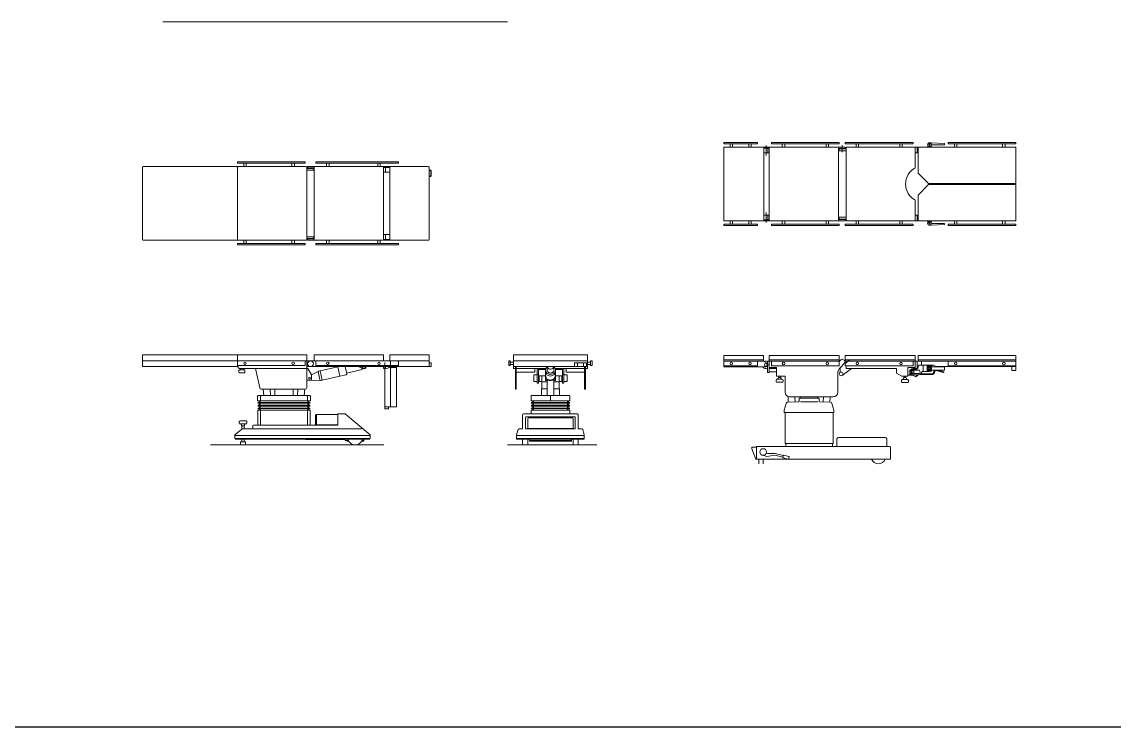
# Model space of a CAD drawing. Header units: metres. Extents: x 249 to 294.6, y -135.5 to -107.4.
# Drawn here: x 271.77 to 279.02, y -135.5 to -130.82 of the extents above; entities that cross this region are included whole.
import ezdxf

# ---------------------------------------------------------------- set-up
doc = ezdxf.new("R2010")
doc.units = ezdxf.units.M
doc.header["$MEASUREMENT"] = 0
doc.layers.add('A. muebles', color=152, linetype='Continuous', lineweight=15)

msp = doc.modelspace()

# ---------------------------------------------------------------- linework, layer by layer
msp.add_lwpolyline([(248.9585, -107.3704), (294.5729, -107.3704), (294.5729, -135.5039), (248.9585, -135.5039)], close=True)
at = {"layer": 'A. muebles'}
for p, q in [((272.7026, -130.8171), (274.9916, -130.8171)), ((272.7026, -130.8171), (272.7926, -130.8171)), ((276.6518, -131.6187), (276.4268, -131.6187)), ((276.4268, -131.6187), (276.4268, -131.6277)), ((276.4268, -131.6277), (276.6518, -131.6277)), ((276.6938, -131.6497), (276.4268, -131.6497)), ((276.4268, -131.6497), (276.4268, -132.1397)), ((276.4688, -131.6497), (276.4688, -131.6277)), ((276.4848, -131.6277), (276.4848, -131.6497)), ((276.5938, -131.6497), (276.5938, -131.6277)), ((276.6098, -131.6277), (276.6098, -131.6497)), ((276.6518, -131.6277), (276.6518, -131.6187)), ((276.6938, -131.6497), (276.7288, -131.6497)), ((276.6938, -132.1397), (276.6938, -131.6497)), ((276.7088, -131.6381), (276.7088, -131.7057)), ((276.7288, -131.6497), (277.1788, -131.6497)), ((276.7768, -131.6497), (276.7288, -131.6497)), ((276.7288, -131.6497), (276.7288, -132.1397)), ((276.7438, -131.6187), (276.7438, -131.6277)), ((276.7438, -131.6187), (277.1938, -131.6187)), ((277.1938, -131.6277), (276.7438, -131.6277)), ((276.8158, -131.6277), (276.8158, -131.6497)), ((276.8318, -131.6497), (276.8318, -131.6277)), ((277.1058, -131.6277), (277.1058, -131.6497)), ((277.1218, -131.6497), (277.1218, -131.6277)), ((277.1788, -131.6497), (277.2338, -131.6497)), ((277.1888, -131.6497), (277.1888, -132.1397)), ((277.1938, -131.6187), (277.1938, -131.6277)), ((277.2138, -131.6357), (277.2138, -131.6834)), ((277.2338, -131.6277), (277.2338, -131.6187)), ((277.2338, -131.6187), (277.6838, -131.6187)), ((277.6838, -131.6277), (277.2338, -131.6277)), ((277.2338, -131.6497), (277.2338, -131.6587)), ((277.2388, -131.6497), (277.6988, -131.6497)), ((277.2388, -131.6497), (277.2388, -132.1397)), ((277.3058, -131.6277), (277.3058, -131.6497)), ((277.3218, -131.6497), (277.3218, -131.6277)), ((277.5958, -131.6277), (277.5958, -131.6497)), ((277.6118, -131.6497), (277.6118, -131.6277)), ((277.6838, -131.6187), (277.6838, -131.6277)), ((277.6988, -131.788), (277.6988, -131.6497)), ((277.6988, -131.6507), (277.6988, -131.6687)), ((277.6998, -131.6497), (277.7098, -131.6497)), ((277.7168, -131.6497), (277.7098, -131.6497)), ((277.7108, -131.6507), (277.7108, -131.6687)), ((277.7168, -131.6497), (278.3668, -131.6497)), ((277.7168, -131.8217), (277.7168, -131.6497)), ((277.7168, -131.6572), (277.7168, -131.6502)), ((277.7788, -131.6497), (277.7788, -131.6457)), ((277.7788, -131.6457), (277.8068, -131.6457)), ((277.8048, -131.6212), (277.7928, -131.6212)), ((277.8019, -131.6432), (277.8003, -131.6432)), ((277.8909, -131.6251), (277.8048, -131.6212)), ((277.8049, -131.6403), (277.805, -131.6379)), ((277.8068, -131.6457), (277.8068, -131.6497)), ((277.8908, -131.6332), (277.81, -131.6332)), ((277.8928, -131.6271), (277.8928, -131.6312)), ((277.9168, -131.6187), (277.9168, -131.6277)), ((278.3668, -131.6187), (277.9168, -131.6187)), ((277.9168, -131.6277), (278.3668, -131.6277)), ((277.9588, -131.6277), (277.9588, -131.6497)), ((277.9748, -131.6497), (277.9748, -131.6277)), ((278.2788, -131.6277), (278.2788, -131.6497)), ((278.2948, -131.6497), (278.2948, -131.6277)), ((278.3668, -131.6277), (278.3668, -131.6187)), ((278.3668, -131.6497), (278.3668, -131.8917)), ((276.7288, -131.6557), (276.6938, -131.6557)), ((276.6938, -131.6877), (276.7288, -131.6877)), ((276.7188, -131.6877), (276.7188, -131.6557)), ((277.2338, -131.6587), (277.1888, -131.6587)), ((277.1938, -131.6617), (277.1938, -131.6737)), ((277.2388, -131.6617), (277.1938, -131.6617)), ((277.1938, -131.6737), (277.2388, -131.6737)), ((277.6988, -131.6867), (277.6988, -131.6687)), ((277.6998, -131.6877), (277.7098, -131.6877)), ((277.7168, -131.6877), (277.7098, -131.6877)), ((277.7168, -131.6577), (277.7108, -131.6577)), ((277.7168, -131.6592), (277.7108, -131.6592)), ((277.7108, -131.6867), (277.7108, -131.6687)), ((277.7168, -131.6782), (277.7108, -131.6782)), ((277.7168, -131.6797), (277.7108, -131.6797)), ((272.5675, -132.2636), (272.5675, -131.7836)), ((273.1925, -131.7786), (272.5725, -131.7786)), ((273.1975, -131.7566), (273.1975, -131.7476)), ((273.1975, -131.7476), (273.6475, -131.7476)), ((273.6475, -131.7566), (273.1975, -131.7566)), ((273.1975, -131.7786), (273.1975, -132.2686)), ((273.6525, -131.7786), (273.1975, -131.7786)), ((273.1975, -132.2636), (273.1975, -131.7836)), ((273.2395, -131.7786), (273.2395, -131.7566)), ((273.2555, -131.7566), (273.2555, -131.7786)), ((273.5595, -131.7786), (273.5595, -131.7566)), ((273.5755, -131.7566), (273.5755, -131.7786)), ((273.6475, -131.7476), (273.6475, -131.7566)), ((273.6575, -131.7836), (273.6575, -132.2636)), ((273.6575, -131.7906), (273.7015, -131.7906)), ((273.7125, -131.7786), (273.6635, -131.7786)), ((273.6635, -131.7786), (273.6635, -131.7876)), ((273.6635, -131.7876), (273.7075, -131.7876)), ((273.7015, -131.7906), (273.7015, -131.8026)), ((273.7075, -132.2636), (273.7075, -131.7836)), ((274.1625, -131.7786), (273.7125, -131.7786)), ((273.7175, -131.7566), (273.7175, -131.7476)), ((273.7175, -131.7476), (274.2675, -131.7476)), ((274.2675, -131.7566), (273.7175, -131.7566)), ((273.7895, -131.7786), (273.7895, -131.7566)), ((273.8055, -131.7566), (273.8055, -131.7786)), ((274.1295, -131.7786), (274.1295, -131.7566)), ((274.1455, -131.7566), (274.1455, -131.7786)), ((274.1675, -132.2636), (274.1675, -131.7836)), ((274.1675, -131.7846), (274.2095, -131.7846)), ((274.2145, -131.7786), (274.1695, -131.7786)), ((274.1695, -131.7786), (274.1695, -131.7846)), ((274.1795, -131.8166), (274.1795, -131.7846)), ((274.2095, -132.2636), (274.2095, -131.7836)), ((274.4645, -131.7786), (274.2145, -131.7786)), ((274.2675, -131.7476), (274.2675, -131.7566)), ((274.4695, -131.7836), (274.4695, -132.2636)), ((274.4695, -131.7856), (274.4715, -131.7856)), ((274.4695, -131.8016), (274.4695, -131.7856)), ((274.4715, -131.8016), (274.4715, -131.7856)), ((273.7015, -131.8026), (273.6575, -131.8026)), ((274.2095, -131.8166), (274.1675, -131.8166)), ((274.4695, -131.8456), (274.4695, -131.8616)), ((274.4715, -131.8616), (274.4695, -131.8616)), ((274.4715, -131.8456), (274.4715, -131.8616)), ((274.4795, -131.8036), (274.4735, -131.8036)), ((274.4735, -131.8056), (274.4795, -131.8056)), ((274.4735, -131.8416), (274.4795, -131.8416)), ((274.4795, -131.8436), (274.4735, -131.8436)), ((274.4815, -131.8396), (274.4815, -131.8076)), ((274.4835, -131.8076), (274.4835, -131.8396)), ((277.7168, -131.8217), (277.7868, -131.8917)), ((277.7868, -131.8977), (277.7168, -131.9677)), ((277.7868, -131.8917), (278.3668, -131.8917)), ((277.7868, -131.8977), (278.3668, -131.8977)), ((278.3668, -131.8977), (278.3668, -132.1397)), ((277.6988, -132.1397), (277.6988, -132.0013)), ((277.7168, -131.9677), (277.7168, -132.1397)), ((276.7088, -132.1513), (276.7088, -132.0837)), ((276.4268, -132.1397), (276.6938, -132.1397)), ((276.4688, -132.1617), (276.4688, -132.1397)), ((276.4848, -132.1397), (276.4848, -132.1617)), ((276.5938, -132.1617), (276.5938, -132.1397)), ((276.6098, -132.1397), (276.6098, -132.1617)), ((276.6938, -132.1017), (276.7288, -132.1017)), ((276.7288, -132.1337), (276.6938, -132.1337)), ((276.6938, -132.1397), (276.7288, -132.1397)), ((276.7188, -132.1017), (276.7188, -132.1337)), ((276.7288, -132.0958), (276.7288, -132.0997)), ((277.1788, -132.1397), (276.7288, -132.1397)), ((276.7768, -132.1397), (276.7288, -132.1397)), ((276.8158, -132.1397), (276.8158, -132.1617)), ((276.8318, -132.1617), (276.8318, -132.1397)), ((277.1058, -132.1397), (277.1058, -132.1617)), ((277.1218, -132.1617), (277.1218, -132.1397)), ((277.1788, -132.1397), (277.2338, -132.1397)), ((277.2338, -132.1307), (277.1888, -132.1307)), ((277.1938, -132.1277), (277.1938, -132.1157)), ((277.1938, -132.1157), (277.2388, -132.1157)), ((277.2388, -132.1277), (277.1938, -132.1277)), ((277.2338, -132.1397), (277.2338, -132.1307)), ((277.6988, -132.1397), (277.2388, -132.1397)), ((277.3058, -132.1397), (277.3058, -132.1617)), ((277.3218, -132.1617), (277.3218, -132.1397)), ((277.5958, -132.1397), (277.5958, -132.1617)), ((277.6118, -132.1617), (277.6118, -132.1397)), ((277.6988, -132.1027), (277.6988, -132.1207)), ((277.6988, -132.1387), (277.6988, -132.1207)), ((277.6998, -132.1017), (277.7098, -132.1017)), ((277.6998, -132.1397), (277.7098, -132.1397)), ((277.7168, -132.1017), (277.7098, -132.1017)), ((277.7168, -132.1397), (277.7098, -132.1397)), ((277.7108, -132.1027), (277.7108, -132.1207)), ((277.7168, -132.1097), (277.7108, -132.1097)), ((277.7168, -132.1112), (277.7108, -132.1112)), ((277.7108, -132.1387), (277.7108, -132.1207)), ((277.7168, -132.1302), (277.7108, -132.1302)), ((277.7168, -132.1317), (277.7108, -132.1317)), ((277.7168, -132.1322), (277.7168, -132.1392)), ((278.3668, -132.1397), (277.7168, -132.1397)), ((277.7788, -132.1397), (277.7788, -132.1437)), ((277.7788, -132.1437), (277.8068, -132.1437)), ((277.8019, -132.1462), (277.8003, -132.1462)), ((277.8049, -132.149), (277.805, -132.1514)), ((277.8068, -132.1437), (277.8068, -132.1397)), ((277.8908, -132.1562), (277.81, -132.1562)), ((277.8928, -132.1623), (277.8928, -132.1582)), ((277.9588, -132.1397), (277.9588, -132.1617)), ((277.9748, -132.1617), (277.9748, -132.1397)), ((278.2788, -132.1397), (278.2788, -132.1617)), ((278.2948, -132.1617), (278.2948, -132.1397)), ((274.1675, -132.2306), (274.1795, -132.2306)), ((274.1795, -132.2306), (274.1795, -132.2626)), ((274.1795, -132.2306), (274.2095, -132.2306)), ((276.6518, -132.1617), (276.4268, -132.1617)), ((276.4268, -132.1617), (276.4268, -132.1707)), ((276.4268, -132.1707), (276.6518, -132.1707)), ((276.6518, -132.1707), (276.6518, -132.1617)), ((276.7438, -132.1617), (276.7438, -132.1707)), ((277.1938, -132.1617), (276.7438, -132.1617)), ((276.7438, -132.1707), (277.1938, -132.1707)), ((277.1938, -132.1707), (277.1938, -132.1617)), ((277.2338, -132.1617), (277.2338, -132.1707)), ((277.6838, -132.1617), (277.2338, -132.1617)), ((277.2338, -132.1707), (277.6838, -132.1707)), ((277.6838, -132.1707), (277.6838, -132.1617)), ((277.8048, -132.1682), (277.7928, -132.1682)), ((277.8909, -132.1643), (277.8048, -132.1682)), ((278.3668, -132.1617), (277.9168, -132.1617)), ((277.9168, -132.1617), (277.9168, -132.1707)), ((277.9168, -132.1707), (278.3668, -132.1707)), ((278.3668, -132.1707), (278.3668, -132.1617)), ((273.1925, -132.2686), (272.5725, -132.2686)), ((273.6525, -132.2686), (273.1975, -132.2686)), ((273.1975, -132.2906), (273.1975, -132.2996)), ((273.6475, -132.2906), (273.1975, -132.2906)), ((273.1975, -132.2996), (273.6475, -132.2996)), ((273.2395, -132.2686), (273.2395, -132.2906)), ((273.2555, -132.2906), (273.2555, -132.2686)), ((273.5595, -132.2686), (273.5595, -132.2906)), ((273.5755, -132.2906), (273.5755, -132.2686)), ((273.6475, -132.2996), (273.6475, -132.2906)), ((273.7015, -132.2446), (273.6575, -132.2446)), ((273.6575, -132.2566), (273.7015, -132.2566)), ((273.6635, -132.2686), (273.6635, -132.2596)), ((273.6635, -132.2596), (273.7075, -132.2596)), ((273.7125, -132.2686), (273.6635, -132.2686)), ((273.7015, -132.2566), (273.7015, -132.2446)), ((273.7125, -132.2686), (274.1625, -132.2686)), ((273.7175, -132.2906), (273.7175, -132.2996)), ((274.2675, -132.2906), (273.7175, -132.2906)), ((273.7175, -132.2996), (274.2675, -132.2996)), ((273.7895, -132.2686), (273.7895, -132.2906)), ((273.8055, -132.2906), (273.8055, -132.2686)), ((274.1295, -132.2686), (274.1295, -132.2906)), ((274.1455, -132.2906), (274.1455, -132.2686)), ((274.1675, -132.2626), (274.1695, -132.2626)), ((274.2095, -132.2626), (274.1695, -132.2626)), ((274.1695, -132.2626), (274.1695, -132.2686)), ((274.1695, -132.2686), (274.2145, -132.2686)), ((274.4645, -132.2686), (274.2145, -132.2686)), ((274.2675, -132.2996), (274.2675, -132.2906)), ((272.5705, -133.0297), (273.1945, -133.0297)), ((273.2005, -133.0297), (273.6545, -133.0297)), ((273.7105, -133.0297), (274.1645, -133.0297)), ((274.2125, -133.0297), (274.4665, -133.0297)), ((275.0339, -133.0297), (275.5179, -133.0297)), ((272.5675, -133.0327), (272.5675, -133.0697)), ((273.1975, -133.0697), (272.5675, -133.0697)), ((272.5675, -133.0697), (272.5675, -133.1077)), ((273.1975, -133.0327), (273.1975, -133.0697)), ((273.6575, -133.0697), (273.1975, -133.0697)), ((273.1975, -133.0697), (273.1975, -133.1077)), ((273.1975, -133.1077), (273.1975, -133.0697)), ((273.1975, -133.1017), (273.6475, -133.1017)), ((273.6475, -133.1017), (273.6475, -133.0697)), ((273.6575, -133.0327), (273.6575, -133.0697)), ((273.6575, -133.0697), (273.6825, -133.0697)), ((273.6575, -133.0697), (273.6575, -133.1197)), ((273.6825, -133.0697), (274.1675, -133.0697)), ((273.7075, -133.0327), (273.7075, -133.0697)), ((273.7175, -133.0697), (273.7175, -133.1017)), ((273.7175, -133.1017), (274.2675, -133.1017)), ((274.1675, -133.0327), (274.1675, -133.0697)), ((274.1675, -133.0697), (274.4695, -133.0697)), ((274.1675, -133.1017), (274.1675, -133.1197)), ((274.1675, -133.1017), (274.1675, -133.1077)), ((274.1765, -133.3747), (274.1765, -133.0809)), ((274.2095, -133.0667), (274.2095, -133.0327)), ((274.2145, -133.0727), (274.2145, -133.3747)), ((274.2675, -133.1017), (274.2675, -133.0697)), ((274.4695, -133.0327), (274.4695, -133.0697)), ((274.4695, -133.0697), (274.4695, -133.1077)), ((274.4695, -133.0827), (274.4835, -133.0827)), ((274.4715, -133.1077), (274.4715, -133.0827)), ((274.4835, -133.0827), (274.4835, -133.1077)), ((275.0089, -133.0697), (274.9999, -133.0697)), ((274.9999, -133.0697), (274.9999, -133.1017)), ((274.9999, -133.1017), (275.0089, -133.1017)), ((275.0089, -133.1017), (275.0089, -133.0697)), ((275.0309, -133.0777), (275.0089, -133.0777)), ((275.0309, -133.0937), (275.0089, -133.0937)), ((275.0309, -133.0667), (275.0309, -133.0327)), ((275.0309, -133.0697), (275.0309, -133.1197)), ((275.0309, -133.0697), (275.2778, -133.0697)), ((275.5209, -133.0697), (275.274, -133.0697)), ((275.4359, -133.0827), (275.4359, -133.1077)), ((275.5159, -133.0827), (275.4359, -133.0827)), ((275.4559, -133.1077), (275.4559, -133.0827)), ((275.4959, -133.0827), (275.4959, -133.1077)), ((275.5159, -133.1077), (275.5159, -133.0827)), ((275.5209, -133.0667), (275.5209, -133.0327)), ((275.5209, -133.0697), (275.5209, -133.1197)), ((275.5209, -133.0777), (275.5429, -133.0777)), ((275.5209, -133.0937), (275.5429, -133.0937)), ((275.5429, -133.1017), (275.5429, -133.0697)), ((275.5429, -133.0697), (275.5519, -133.0697)), ((275.5519, -133.1017), (275.5429, -133.1017)), ((275.5519, -133.0697), (275.5519, -133.1017)), ((276.6918, -133.0334), (276.4268, -133.0334)), ((276.4268, -133.0334), (276.4268, -133.0634)), ((276.4268, -133.0714), (276.4268, -133.0634)), ((276.4268, -133.0634), (276.6918, -133.0634)), ((276.4268, -133.0714), (276.4268, -133.1094)), ((276.4268, -133.0714), (276.6895, -133.0714)), ((276.4268, -133.1034), (276.6518, -133.1034)), ((276.6518, -133.1034), (276.6518, -133.0714)), ((276.6895, -133.0714), (276.7133, -133.0851)), ((276.6918, -133.0714), (276.6895, -133.0714)), ((276.6918, -133.0634), (276.6918, -133.0334)), ((276.6918, -133.0634), (276.6918, -133.0714)), ((276.7288, -133.0714), (276.7168, -133.0714)), ((276.7168, -133.0714), (276.7168, -133.0881)), ((276.7288, -133.0334), (276.7288, -133.0714)), ((276.7288, -133.0334), (277.1938, -133.0334)), ((277.1938, -133.0634), (276.7288, -133.0634)), ((276.7288, -133.0714), (277.1944, -133.0714)), ((276.7288, -133.0714), (276.7288, -133.1034)), ((276.7288, -133.0714), (276.7288, -133.1034)), ((276.7288, -133.0714), (276.7288, -133.1134)), ((276.7288, -133.0724), (276.7288, -133.1144)), ((276.7288, -133.1034), (276.7288, -133.1134)), ((276.7288, -133.1034), (276.7288, -133.1134)), ((276.7438, -133.0714), (276.7438, -133.1034)), ((277.1688, -133.1034), (276.7438, -133.1034)), ((277.1938, -133.1034), (277.1688, -133.1034)), ((277.1938, -133.0334), (277.1938, -133.0714)), ((277.1938, -133.0714), (277.1938, -133.1034)), ((277.1938, -133.0714), (277.1975, -133.0714)), ((277.2014, -133.1128), (277.2258, -133.0884)), ((277.2338, -133.0714), (277.23, -133.0714)), ((277.2596, -133.0641), (277.2305, -133.0885)), ((277.6988, -133.0714), (277.2331, -133.0714)), ((277.2331, -133.0714), (277.6988, -133.0714)), ((277.2388, -133.0334), (277.2338, -133.0334)), ((277.2338, -133.0334), (277.2338, -133.0714)), ((277.6988, -133.0634), (277.2338, -133.0634)), ((277.2338, -133.0714), (277.2338, -133.1034)), ((277.2338, -133.1034), (277.2588, -133.1034)), ((277.2388, -133.0334), (277.6988, -133.0334)), ((277.2388, -133.1214), (277.2388, -133.1034)), ((277.6838, -133.1034), (277.2588, -133.1034)), ((277.6838, -133.0714), (277.6838, -133.1034)), ((277.6988, -133.0334), (277.6988, -133.0634)), ((277.6988, -133.0634), (277.6988, -133.0724)), ((277.6988, -133.1134), (277.6988, -133.0714)), ((277.6988, -133.0714), (277.6988, -133.1144)), ((277.7078, -133.0714), (277.6998, -133.0714)), ((277.7108, -133.1158), (277.7108, -133.0744)), ((278.3668, -133.0334), (277.7168, -133.0334)), ((277.7168, -133.0334), (277.7168, -133.0634)), ((278.3668, -133.0634), (277.7168, -133.0634)), ((277.7168, -133.0634), (277.7168, -133.0714)), ((277.7168, -133.0714), (277.7398, -133.0714)), ((277.7168, -133.1144), (277.7168, -133.1034)), ((277.7218, -133.0984), (277.7559, -133.0984)), ((277.7398, -133.0974), (277.7398, -133.0714)), ((277.7398, -133.0714), (278.3668, -133.0714)), ((277.7398, -133.0974), (277.8098, -133.0974)), ((277.7493, -133.0979), (277.7493, -133.0974)), ((277.7493, -133.0974), (277.8067, -133.0974)), ((277.7508, -133.1382), (277.7508, -133.1)), ((277.7778, -133.0988), (277.7778, -133.1148)), ((277.7803, -133.1084), (277.7803, -133.1034)), ((277.7803, -133.1034), (277.8053, -133.1034)), ((277.8088, -133.0984), (277.802, -133.0984)), ((277.8053, -133.1034), (277.8053, -133.1084)), ((277.8067, -133.0979), (277.8067, -133.0974)), ((277.8198, -133.0974), (277.8098, -133.0974)), ((277.8118, -133.1084), (277.8118, -133.1014)), ((277.8358, -133.1064), (277.8198, -133.0974)), ((277.9168, -133.0714), (277.9168, -133.1034)), ((277.9168, -133.1034), (278.3668, -133.1034)), ((278.3668, -133.0634), (278.3668, -133.0334)), ((278.3668, -133.0714), (278.3668, -133.0634)), ((278.3668, -133.0714), (278.3668, -133.1334)), ((272.5675, -133.1077), (273.1975, -133.1077)), ((273.1975, -133.1077), (273.2095, -133.1197)), ((273.2075, -133.1447), (273.2075, -133.1347)), ((273.2095, -133.1197), (273.2175, -133.1197)), ((273.2425, -133.1297), (273.2125, -133.1297)), ((273.2425, -133.1497), (273.2125, -133.1497)), ((273.6575, -133.1197), (273.2175, -133.1197)), ((273.2175, -133.1247), (273.2175, -133.1227)), ((273.2375, -133.1247), (273.2375, -133.1227)), ((273.2475, -133.1347), (273.2475, -133.1447)), ((273.3458, -133.2499), (273.3175, -133.1197)), ((273.6575, -133.1077), (273.6825, -133.1077)), ((273.6575, -133.2477), (273.6575, -133.1197)), ((273.6575, -133.1197), (273.6647, -133.1197)), ((273.6895, -133.1634), (273.6642, -133.1197)), ((274.05, -133.1077), (273.6825, -133.1077)), ((273.7332, -133.141), (273.6895, -133.1634)), ((273.6895, -133.1937), (273.6895, -133.1634)), ((273.7432, -133.1848), (273.7332, -133.141)), ((273.7347, -133.1386), (273.7464, -133.1359)), ((273.8632, -133.1085), (273.7462, -133.1354)), ((273.7464, -133.1359), (273.7607, -133.1983)), ((273.8777, -133.1719), (273.7608, -133.1987)), ((273.8705, -133.1402), (273.8632, -133.1085)), ((273.8633, -133.109), (273.8643, -133.1134)), ((273.8705, -133.1402), (273.8777, -133.1719)), ((273.8776, -133.1714), (273.8766, -133.167)), ((273.9186, -133.162), (273.8776, -133.1714)), ((273.9173, -133.1295), (273.9123, -133.1077)), ((273.9173, -133.1295), (273.9231, -133.1548)), ((274.0259, -133.1275), (273.9223, -133.1513)), ((274.0259, -133.1275), (274.0213, -133.1077)), ((274.0259, -133.1275), (274.0311, -133.1191)), ((274.0285, -133.1077), (274.0311, -133.1191)), ((274.0307, -133.1197), (274.044, -133.1197)), ((274.044, -133.1197), (274.044, -133.1077)), ((274.1675, -133.1077), (274.05, -133.1077)), ((274.05, -133.1077), (274.05, -133.1197)), ((274.1675, -133.1197), (274.1795, -133.1197)), ((274.4695, -133.1077), (274.1757, -133.1077)), ((274.1795, -133.1197), (274.1795, -133.1077)), ((274.2175, -133.1147), (274.2515, -133.1147)), ((274.2545, -133.1177), (274.2545, -133.3717)), ((274.4835, -133.1077), (274.4695, -133.1077)), ((275.4359, -133.1077), (275.0309, -133.1077)), ((275.0309, -133.1197), (275.0429, -133.1197)), ((275.0429, -133.1077), (275.0429, -133.2577)), ((275.0489, -133.2577), (275.0489, -133.1077)), ((275.0489, -133.1197), (275.2451, -133.1197)), ((275.1719, -133.1447), (275.0489, -133.1447)), ((275.1659, -133.2072), (275.1659, -133.1622)), ((275.1659, -133.1622), (275.1869, -133.1622)), ((275.1719, -133.1197), (275.1719, -133.1447)), ((275.1869, -133.1197), (275.1869, -133.2177)), ((275.1959, -133.1577), (275.1869, -133.1577)), ((275.1959, -133.2177), (275.1959, -133.1197)), ((275.2435, -133.1277), (275.1959, -133.1277)), ((275.1959, -133.1697), (275.2429, -133.1697)), ((275.2009, -133.2072), (275.2009, -133.1697)), ((275.2189, -133.2097), (275.2189, -133.1697)), ((275.2429, -133.1277), (275.2429, -133.1997)), ((275.2434, -133.1295), (275.2434, -133.1702)), ((275.2534, -133.1077), (275.2534, -133.1295)), ((275.2984, -133.1295), (275.2984, -133.1077)), ((275.5029, -133.1197), (275.3067, -133.1197)), ((275.3084, -133.1277), (275.3559, -133.1277)), ((275.3084, -133.1295), (275.3084, -133.1702)), ((275.3089, -133.1277), (275.3089, -133.1997)), ((275.3559, -133.1697), (275.3089, -133.1697)), ((275.3329, -133.1697), (275.3329, -133.2097)), ((275.3509, -133.2072), (275.3509, -133.1697)), ((275.3559, -133.2177), (275.3559, -133.1197)), ((275.3649, -133.1577), (275.3559, -133.1577)), ((275.3649, -133.1197), (275.3649, -133.2177)), ((275.3859, -133.1622), (275.3649, -133.1622)), ((275.3799, -133.1197), (275.3799, -133.1447)), ((275.3799, -133.1447), (275.5029, -133.1447)), ((275.3859, -133.2072), (275.3859, -133.1622)), ((275.4359, -133.1077), (275.5159, -133.1077)), ((275.5029, -133.2577), (275.5029, -133.1077)), ((275.5089, -133.1077), (275.5089, -133.2577)), ((275.5209, -133.1197), (275.5089, -133.1197)), ((275.5209, -133.1077), (275.5159, -133.1077)), ((276.4268, -133.1094), (276.7068, -133.1094)), ((276.4268, -133.1094), (276.4268, -133.1104)), ((276.4268, -133.1104), (276.4458, -133.1104)), ((276.4458, -133.1104), (276.4458, -133.1094)), ((276.7168, -133.1047), (276.7168, -133.1464)), ((276.7168, -133.1464), (276.7288, -133.1464)), ((276.7288, -133.1134), (276.7778, -133.1134)), ((276.7288, -133.1134), (276.7288, -133.1464)), ((276.7773, -133.1214), (276.7288, -133.1214)), ((276.7773, -133.1434), (276.7288, -133.1434)), ((276.7778, -133.1694), (276.7778, -133.1134)), ((276.7778, -133.1634), (276.7778, -133.1154)), ((276.7778, -133.1694), (276.7798, -133.1714)), ((276.7798, -133.1714), (276.8338, -133.1714)), ((276.7928, -133.1714), (276.7928, -133.1754)), ((276.7928, -133.1804), (276.7928, -133.1754)), ((276.8028, -133.1768), (276.8028, -133.1714)), ((276.8028, -133.1804), (276.8028, -133.1768)), ((276.8338, -133.2784), (276.8338, -133.1714)), ((277.1838, -133.2784), (277.1838, -133.1553)), ((277.1988, -133.1406), (277.1988, -133.1156)), ((277.2761, -133.1214), (277.2136, -133.1665)), ((277.5738, -133.1214), (277.2388, -133.1214)), ((277.5738, -133.1514), (277.5738, -133.1214)), ((277.6088, -133.1714), (277.5738, -133.1514)), ((277.6498, -133.1714), (277.6088, -133.1714)), ((277.6248, -133.1764), (277.6248, -133.1714)), ((277.6248, -133.1814), (277.6248, -133.1764)), ((277.6348, -133.1714), (277.6348, -133.1764)), ((277.6348, -133.1814), (277.6348, -133.1764)), ((277.6988, -133.1134), (277.6498, -133.1134)), ((277.6498, -133.1134), (277.6498, -133.1714)), ((277.6608, -133.1144), (277.6508, -133.1144)), ((277.6731, -133.1644), (277.6508, -133.1644)), ((277.6933, -133.1144), (277.6608, -133.1144)), ((277.6618, -133.1614), (277.6618, -133.1434)), ((277.6719, -133.1604), (277.6648, -133.1604)), ((277.6774, -133.1324), (277.6711, -133.1434)), ((277.6711, -133.1434), (277.6774, -133.1544)), ((277.6731, -133.1644), (277.6838, -133.1644)), ((277.725, -133.1324), (277.6774, -133.1324)), ((277.725, -133.1544), (277.6774, -133.1544)), ((277.6838, -133.1214), (277.6998, -133.1214)), ((277.7068, -133.1244), (277.6838, -133.1244)), ((277.725, -133.1624), (277.6838, -133.1624)), ((277.6938, -133.1149), (277.6938, -133.1149)), ((277.6941, -133.1716), (277.6985, -133.1747)), ((277.6943, -133.1154), (277.6978, -133.1154)), ((277.7028, -133.1214), (277.6998, -133.1214)), ((277.7121, -133.1687), (277.7044, -133.1684)), ((277.7044, -133.1684), (277.7069, -133.1735)), ((277.7136, -133.1624), (277.7095, -133.1631)), ((277.7095, -133.1631), (277.713, -133.1676)), ((277.7319, -133.1424), (277.7267, -133.1334)), ((277.7267, -133.1534), (277.7319, -133.1444)), ((277.8107, -133.1608), (277.7304, -133.1608)), ((277.7337, -133.1574), (277.7412, -133.1444)), ((277.8106, -133.1553), (277.7349, -133.1553)), ((277.7498, -133.1394), (277.7928, -133.1394)), ((277.7778, -133.1259), (277.7778, -133.1383)), ((277.7803, -133.1144), (277.7803, -133.1094)), ((277.7803, -133.1314), (277.7803, -133.1264)), ((277.7803, -133.1374), (277.7803, -133.1314)), ((277.8053, -133.1374), (277.7803, -133.1374)), ((277.7813, -133.1084), (277.8898, -133.1084)), ((277.7813, -133.1154), (277.8053, -133.1154)), ((277.7813, -133.1254), (277.8053, -133.1254)), ((277.7813, -133.1324), (277.8898, -133.1324)), ((277.8053, -133.1254), (277.8053, -133.1154)), ((277.8053, -133.1324), (277.8053, -133.1374)), ((277.8203, -133.1479), (277.8244, -133.1324)), ((277.829, -133.1376), (277.8257, -133.1495)), ((277.8857, -133.1472), (277.8357, -133.1338)), ((278.3668, -133.1064), (277.8358, -133.1064)), ((277.8871, -133.1419), (277.8517, -133.1324)), ((277.8885, -133.1443), (277.8881, -133.1458)), ((277.8928, -133.1114), (277.8928, -133.1294)), ((278.3398, -133.1334), (278.3398, -133.1064)), ((278.3668, -133.1334), (278.3398, -133.1334)), ((273.6845, -133.1987), (273.6575, -133.1987)), ((273.7466, -133.1994), (273.6871, -133.198)), ((273.7466, -133.1994), (273.7432, -133.1848)), ((273.7607, -133.1983), (273.749, -133.2009)), ((273.7607, -133.1962), (273.7603, -133.1968)), ((275.1869, -133.2072), (275.1659, -133.2072)), ((275.1869, -133.2177), (275.1959, -133.2177)), ((275.1959, -133.2072), (275.2009, -133.2072)), ((275.2009, -133.2072), (275.2189, -133.2072)), ((275.2534, -133.2097), (275.2189, -133.2097)), ((275.2189, -133.2557), (275.2189, -133.2097)), ((275.2429, -133.1997), (275.2519, -133.1997)), ((275.2519, -133.1997), (275.2519, -133.1903)), ((275.2534, -133.3007), (275.2534, -133.1918)), ((275.2984, -133.1918), (275.2984, -133.3007)), ((275.3329, -133.2097), (275.2984, -133.2097)), ((275.2999, -133.1997), (275.2999, -133.1903)), ((275.3089, -133.1997), (275.2999, -133.1997)), ((275.3329, -133.2072), (275.3509, -133.2072)), ((275.3329, -133.2097), (275.3329, -133.2557)), ((275.3559, -133.2072), (275.3509, -133.2072)), ((275.3649, -133.2177), (275.3559, -133.2177)), ((275.3649, -133.2072), (275.3859, -133.2072)), ((276.7748, -133.1974), (276.7748, -133.2074)), ((276.8158, -133.1924), (276.7798, -133.1924)), ((276.7798, -133.2124), (276.8158, -133.2124)), ((276.7878, -133.1894), (276.7878, -133.1854)), ((276.7928, -133.1804), (276.8028, -133.1804)), ((276.8078, -133.1854), (276.8078, -133.1894)), ((276.8208, -133.2074), (276.8208, -133.1974)), ((277.6068, -133.1984), (277.6068, -133.2084)), ((277.6478, -133.1934), (277.6118, -133.1934)), ((277.6118, -133.2134), (277.6478, -133.2134)), ((277.6198, -133.1904), (277.6198, -133.1864)), ((277.6248, -133.1814), (277.6348, -133.1814)), ((277.6398, -133.1864), (277.6398, -133.1904)), ((277.6528, -133.2084), (277.6528, -133.1984)), ((273.3315, -133.3357), (273.3315, -133.3039)), ((273.3347, -133.3007), (273.5065, -133.3007)), ((273.3515, -133.3007), (273.3515, -133.3357)), ((273.3556, -133.2577), (273.4138, -133.2577)), ((273.3719, -133.3007), (273.369, -133.2577)), ((273.5065, -133.2577), (273.4138, -133.2577)), ((273.4138, -133.2577), (273.4167, -133.3007)), ((273.4464, -133.3007), (273.4464, -133.2577)), ((273.6475, -133.2577), (273.5065, -133.2577)), ((273.6783, -133.3007), (273.5065, -133.3007)), ((273.5667, -133.2577), (273.5667, -133.3007)), ((273.5963, -133.3007), (273.5992, -133.2577)), ((273.644, -133.2577), (273.6411, -133.3007)), ((273.6615, -133.3357), (273.6615, -133.3007)), ((273.6815, -133.3357), (273.6815, -133.3039)), ((275.0429, -133.2577), (275.0489, -133.2577)), ((275.1479, -133.3028), (275.1479, -133.3357)), ((275.15, -133.3007), (275.2759, -133.3007)), ((275.2163, -133.2557), (275.2163, -133.3007)), ((275.2534, -133.2557), (275.2163, -133.2557)), ((275.4018, -133.3007), (275.2759, -133.3007)), ((275.2759, -133.3357), (275.2759, -133.3007)), ((275.2759, -133.3357), (275.2759, -133.3007)), ((275.2984, -133.2557), (275.3355, -133.2557)), ((275.3355, -133.2557), (275.3355, -133.3007)), ((275.4039, -133.3028), (275.4039, -133.3357)), ((275.5089, -133.2577), (275.5029, -133.2577)), ((276.8536, -133.3066), (276.8556, -133.3444)), ((277.1538, -133.3084), (276.8638, -133.3084)), ((276.8988, -133.3084), (276.9006, -133.3424)), ((276.9278, -133.3214), (276.9278, -133.3366)), ((276.9938, -133.3184), (276.9308, -133.3184)), ((276.9368, -133.3184), (276.9368, -133.3084)), ((276.9368, -133.3184), (276.9368, -133.3084)), ((276.9938, -133.3184), (277.0568, -133.3184)), ((277.0508, -133.3184), (277.0508, -133.3084)), ((277.0508, -133.3084), (277.0508, -133.3184)), ((277.0598, -133.3214), (277.0598, -133.3366)), ((277.0871, -133.3414), (277.0888, -133.3084)), ((277.1338, -133.3084), (277.132, -133.3444)), ((273.3315, -133.3357), (273.3331, -133.3357)), ((273.3315, -133.3357), (273.6799, -133.3357)), ((273.3501, -133.3407), (273.3331, -133.3357)), ((273.3331, -133.3457), (273.3501, -133.3407)), ((273.3501, -133.3507), (273.3331, -133.3457)), ((273.6799, -133.3457), (273.3331, -133.3457)), ((273.3331, -133.3557), (273.3501, -133.3507)), ((273.3501, -133.3607), (273.3331, -133.3557)), ((273.3331, -133.3557), (273.6799, -133.3557)), ((273.3331, -133.3657), (273.3501, -133.3607)), ((273.3501, -133.3707), (273.3331, -133.3657)), ((273.6799, -133.3657), (273.3331, -133.3657)), ((273.3331, -133.3757), (273.3501, -133.3707)), ((273.3501, -133.3807), (273.3331, -133.3757)), ((273.3331, -133.3757), (273.6799, -133.3757)), ((273.3331, -133.3857), (273.3501, -133.3807)), ((273.3501, -133.3907), (273.3331, -133.3857)), ((273.6799, -133.3857), (273.3331, -133.3857)), ((273.3331, -133.3957), (273.3501, -133.3907)), ((273.6799, -133.3357), (273.6629, -133.3407)), ((273.6629, -133.3407), (273.6799, -133.3457)), ((273.6799, -133.3457), (273.6629, -133.3507)), ((273.6629, -133.3507), (273.6799, -133.3557)), ((273.6799, -133.3557), (273.6629, -133.3607)), ((273.6629, -133.3607), (273.6799, -133.3657)), ((273.6799, -133.3657), (273.6629, -133.3707)), ((273.6629, -133.3707), (273.6799, -133.3757)), ((273.6799, -133.3757), (273.6629, -133.3807)), ((273.6629, -133.3807), (273.6799, -133.3857)), ((273.6799, -133.3857), (273.6629, -133.3907)), ((273.6629, -133.3907), (273.678, -133.3952)), ((273.6815, -133.3357), (273.6799, -133.3357)), ((274.2145, -133.3747), (274.1765, -133.3747)), ((274.1765, -133.3887), (274.1765, -133.3747)), ((274.2015, -133.3887), (274.1765, -133.3887)), ((274.2015, -133.3747), (274.2015, -133.3887)), ((274.2515, -133.3747), (274.2145, -133.3747)), ((275.1479, -133.3357), (275.2759, -133.3357)), ((275.1649, -133.3407), (275.1479, -133.3357)), ((275.1479, -133.3457), (275.1649, -133.3407)), ((275.1649, -133.3507), (275.1479, -133.3457)), ((275.4039, -133.3457), (275.1479, -133.3457)), ((275.1479, -133.3557), (275.1649, -133.3507)), ((275.1649, -133.3607), (275.1479, -133.3557)), ((275.1479, -133.3557), (275.4039, -133.3557)), ((275.1479, -133.3657), (275.1649, -133.3607)), ((275.1649, -133.3707), (275.1479, -133.3657)), ((275.4039, -133.3657), (275.1479, -133.3657)), ((275.1479, -133.3757), (275.1649, -133.3707)), ((275.1649, -133.3807), (275.1479, -133.3757)), ((275.1479, -133.3757), (275.4039, -133.3757)), ((275.1479, -133.3857), (275.1649, -133.3807)), ((275.1649, -133.3917), (275.1479, -133.3857)), ((275.4039, -133.3857), (275.1479, -133.3857)), ((275.1479, -133.3967), (275.1649, -133.3917)), ((275.4039, -133.3357), (275.2759, -133.3357)), ((275.4039, -133.3357), (275.3869, -133.3407)), ((275.3869, -133.3407), (275.4039, -133.3457)), ((275.4039, -133.3457), (275.3869, -133.3507)), ((275.3869, -133.3507), (275.4039, -133.3557)), ((275.4039, -133.3557), (275.3869, -133.3607)), ((275.3869, -133.3607), (275.4039, -133.3657)), ((275.4039, -133.3657), (275.3869, -133.3707)), ((275.3869, -133.3707), (275.4039, -133.3757)), ((275.4039, -133.3757), (275.3869, -133.3807)), ((275.3869, -133.3807), (275.4039, -133.3857)), ((275.4039, -133.3857), (275.3869, -133.3917)), ((275.3869, -133.3917), (275.4039, -133.3967)), ((276.8421, -133.352), (276.8288, -133.3984)), ((276.923, -133.3416), (276.8515, -133.3441)), ((277.0508, -133.3414), (276.9368, -133.3414)), ((277.0646, -133.3416), (277.136, -133.3441)), ((277.1454, -133.352), (277.1588, -133.3984)), ((273.3335, -133.3967), (273.3335, -133.4967)), ((273.3335, -133.3967), (273.6795, -133.3967)), ((273.3515, -133.4967), (273.3515, -133.3967)), ((273.6615, -133.3967), (273.6615, -133.4967)), ((273.6795, -133.3967), (273.6795, -133.4967)), ((273.7165, -133.4307), (273.7165, -133.4947)), ((273.8635, -133.4252), (273.7215, -133.4252)), ((273.7215, -133.4252), (273.7215, -133.4952)), ((273.8635, -133.4957), (273.8635, -133.4252)), ((273.8644, -133.4237), (273.8644, -133.4247)), ((273.8664, -133.4217), (273.9105, -133.4217)), ((274.0788, -133.5611), (273.9143, -133.4231)), ((275.0909, -133.5197), (275.0909, -133.4277)), ((275.0969, -133.4217), (275.2759, -133.4217)), ((275.1109, -133.5197), (275.1109, -133.4467)), ((275.1169, -133.4407), (275.2759, -133.4407)), ((275.1259, -133.4527), (275.1259, -133.5217)), ((275.1309, -133.4477), (275.4209, -133.4477)), ((275.1479, -133.4217), (275.1479, -133.3967)), ((275.1479, -133.3967), (275.4039, -133.3967)), ((275.4549, -133.4217), (275.2759, -133.4217)), ((275.4349, -133.4407), (275.2759, -133.4407)), ((275.4039, -133.3967), (275.4039, -133.4217)), ((275.4259, -133.4527), (275.4259, -133.5217)), ((275.4409, -133.5197), (275.4409, -133.4467)), ((275.4609, -133.5197), (275.4609, -133.4277)), ((276.8288, -133.4134), (276.8288, -133.3984)), ((276.8288, -133.4134), (276.8338, -133.4134)), ((277.1538, -133.4134), (276.8338, -133.4134)), ((276.8338, -133.6184), (276.8338, -133.4134)), ((277.1588, -133.4134), (277.1538, -133.4134)), ((277.1538, -133.4134), (277.1538, -133.6184)), ((277.1588, -133.3984), (277.1588, -133.4134)), ((273.2255, -133.5231), (273.1802, -133.5611)), ((273.2095, -133.4737), (273.2095, -133.4837)), ((273.2145, -133.4687), (273.2545, -133.4687)), ((273.2145, -133.4887), (273.2545, -133.4887)), ((273.2245, -133.4997), (273.2245, -133.4937)), ((273.2255, -133.5007), (273.2435, -133.5007)), ((273.2265, -133.5007), (273.2265, -133.5217)), ((273.2294, -133.5217), (273.5065, -133.5217)), ((273.2425, -133.5217), (273.2425, -133.5007)), ((273.2445, -133.4997), (273.2445, -133.4937)), ((273.2595, -133.4837), (273.2595, -133.4737)), ((273.2985, -133.5027), (273.2985, -133.5197)), ((273.3045, -133.4967), (273.5065, -133.4967)), ((273.8635, -133.4967), (273.5065, -133.4967)), ((273.5065, -133.5217), (274.0231, -133.5217)), ((273.7215, -133.4952), (273.8635, -133.4952)), ((275.0616, -133.526), (275.0509, -133.5617)), ((275.0889, -133.5217), (275.0674, -133.5217)), ((275.1129, -133.5217), (275.2759, -133.5217)), ((275.4259, -133.5197), (275.1259, -133.5197)), ((275.4389, -133.5217), (275.2759, -133.5217)), ((275.4629, -133.5217), (275.4845, -133.5217)), ((275.4902, -133.526), (275.5009, -133.5617)), ((273.1795, -133.5627), (273.1795, -133.5667)), ((273.1795, -133.5667), (273.1795, -133.5867)), ((273.5065, -133.5667), (273.1795, -133.5667)), ((273.1795, -133.5867), (273.5065, -133.5867)), ((273.183, -133.5895), (273.183, -133.5896)), ((273.183, -133.5896), (273.183, -133.5897)), ((273.251, -133.5897), (273.183, -133.5897)), ((273.1858, -133.5867), (273.2072, -133.5867)), ((273.188, -133.5896), (273.188, -133.5897)), ((273.2185, -133.6287), (273.2185, -133.6087)), ((273.2185, -133.6087), (273.2505, -133.6087)), ((273.2265, -133.5897), (273.2265, -133.6087)), ((273.2425, -133.6087), (273.2425, -133.5897)), ((273.2505, -133.6087), (273.2505, -133.6287)), ((273.251, -133.5897), (273.5065, -133.5897)), ((274.0795, -133.5667), (273.5065, -133.5667)), ((274.0732, -133.5867), (273.5065, -133.5867)), ((273.5065, -133.5897), (274.037, -133.5897)), ((273.6495, -133.5929), (273.6495, -133.5897)), ((273.913, -133.5929), (273.6495, -133.5929)), ((273.913, -133.5867), (273.913, -133.5897)), ((273.913, -133.5997), (273.913, -133.5897)), ((273.913, -133.5997), (273.9336, -133.5997)), ((273.927, -133.5997), (273.927, -133.6029)), ((273.927, -133.6029), (273.9353, -133.6029)), ((274.0228, -133.6029), (274.037, -133.6029)), ((274.0244, -133.5997), (274.037, -133.5997)), ((274.037, -133.5897), (274.037, -133.5929)), ((274.037, -133.5897), (274.046, -133.5897)), ((274.037, -133.5997), (274.037, -133.5897)), ((274.037, -133.5897), (274.046, -133.5897)), ((274.037, -133.6029), (274.037, -133.5997)), ((274.046, -133.5897), (274.076, -133.5897)), ((274.0795, -133.5867), (274.0732, -133.5867)), ((274.076, -133.5895), (274.076, -133.5897)), ((274.0795, -133.5627), (274.0795, -133.5667)), ((274.0795, -133.5667), (274.0795, -133.5867)), ((275.0509, -133.5667), (275.0509, -133.5617)), ((275.0549, -133.5667), (275.0509, -133.5667)), ((275.0509, -133.5667), (275.0509, -133.5867)), ((275.0509, -133.5867), (275.5009, -133.5867)), ((275.0509, -133.5897), (275.0509, -133.5867)), ((275.5009, -133.5897), (275.0509, -133.5897)), ((275.0549, -133.5667), (275.2759, -133.5667)), ((275.0909, -133.6257), (275.0909, -133.5897)), ((275.1259, -133.6257), (275.1259, -133.5897)), ((275.1359, -133.5897), (275.1359, -133.6029)), ((275.4159, -133.5997), (275.1359, -133.5997)), ((275.1359, -133.6029), (275.4159, -133.6029)), ((275.4969, -133.5667), (275.2759, -133.5667)), ((275.4159, -133.6029), (275.4159, -133.5897)), ((275.4259, -133.6257), (275.4259, -133.5897)), ((275.4609, -133.6257), (275.4609, -133.5897)), ((275.4969, -133.5667), (275.5009, -133.5667)), ((275.5009, -133.5667), (275.5009, -133.5617)), ((275.5009, -133.5867), (275.5009, -133.5667)), ((275.5009, -133.5867), (275.5009, -133.5897)), ((277.1788, -133.6384), (277.1788, -133.5884)), ((277.1888, -133.5784), (277.4988, -133.5784)), ((277.5088, -133.5884), (277.5088, -133.6384)), ((273.0192, -133.6287), (274.1687, -133.6287)), ((274.99, -133.6287), (275.5839, -133.6287)), ((275.0939, -133.6287), (275.1229, -133.6287)), ((275.4289, -133.6287), (275.4579, -133.6287)), ((276.6138, -133.6434), (276.6138, -133.6534)), ((276.6438, -133.6434), (276.6138, -133.6434)), ((276.6138, -133.6534), (276.6388, -133.7234)), ((276.6438, -133.7234), (276.6438, -133.6434)), ((276.6488, -133.6384), (277.5288, -133.6384)), ((276.717, -133.686), (276.7091, -133.6839)), ((276.7692, -133.6845), (276.717, -133.686)), ((276.8223, -133.6987), (276.7692, -133.6845)), ((276.8338, -133.6184), (277.1538, -133.6184)), ((276.8388, -133.6184), (276.8388, -133.6384)), ((277.1488, -133.6184), (277.1488, -133.6384)), ((277.5338, -133.6434), (277.5338, -133.7234)), ((276.6388, -133.7234), (276.6438, -133.7234)), ((277.5338, -133.7234), (276.6438, -133.7234)), ((276.6588, -133.7234), (276.6588, -133.7534)), ((276.6831, -133.6966), (276.7121, -133.7044)), ((276.6888, -133.7534), (276.6888, -133.7234)), ((276.7121, -133.7044), (276.7661, -133.6961)), ((276.7661, -133.6961), (276.8192, -133.7103)), ((276.8223, -133.6987), (276.8192, -133.7103)), ((276.8213, -133.714), (276.8541, -133.7228)), ((276.8588, -133.7054), (276.826, -133.6966)), ((276.8578, -133.7207), (276.8609, -133.7091))]:
    msp.add_line(p, q, dxfattribs=at)
for centre, radius in [((277.7928, -131.6332), 0.0125), ((277.7928, -131.6332), 0.005), ((277.7928, -132.1562), 0.0125), ((277.7928, -132.1562), 0.005), ((273.2475, -133.0857), 0.008), ((273.5675, -133.0857), 0.008), ((273.6825, -133.0887), 0.019), ((273.7975, -133.0857), 0.008), ((274.1375, -133.0857), 0.008), ((276.4768, -133.0874), 0.008), ((276.6018, -133.0874), 0.008), ((276.7068, -133.0964), 0.01), ((276.8238, -133.0874), 0.008), ((277.1138, -133.0874), 0.008), ((277.3138, -133.0874), 0.008), ((277.6038, -133.0874), 0.008), ((277.9668, -133.0874), 0.008), ((278.2868, -133.0874), 0.008), ((277.2063, -133.1564), 0.0125), ((277.6838, -133.1434), 0.008), ((277.6838, -133.1434), 0.008), ((273.6765, -133.1847), 0.006), ((273.6765, -133.1847), 0.006), ((276.6888, -133.6754), 0.022)]:
    msp.add_circle(centre, radius, dxfattribs=at)
for centre, radius, start, end in [((277.6998, -131.6507), 0.001, 90, 180), ((277.7098, -131.6507), 0.001, 0, 90), ((277.8019, -131.6402), 0.003, 270, 357.13759), ((277.81, -131.6382), 0.005, 90, 177.13759), ((277.8908, -131.6312), 0.002, 270, 0), ((277.8908, -131.6271), 0.002, 0, 87.39744), ((277.6998, -131.6867), 0.001, 180, 270), ((277.7098, -131.6867), 0.001, 270, 0), ((272.5725, -131.7836), 0.005, 90, 180), ((273.1925, -131.7836), 0.005, 0, 90), ((273.2025, -131.7836), 0.005, 90, 180), ((273.6525, -131.7836), 0.005, 0, 90), ((273.7125, -131.7836), 0.005, 90, 180), ((274.1625, -131.7836), 0.005, 0, 90), ((274.2145, -131.7836), 0.005, 90, 180), ((274.4645, -131.7836), 0.005, 0, 90), ((277.7538, -131.8947), 0.12, 117.27961, 242.72039), ((274.4735, -131.8016), 0.004, 180, 270), ((274.4735, -131.8456), 0.004, 90, 180), ((274.4735, -131.8016), 0.002, 180, 270), ((274.4735, -131.8456), 0.002, 90, 180), ((274.4795, -131.8076), 0.004, 0, 90), ((274.4795, -131.8076), 0.002, 0, 90), ((274.4795, -131.8396), 0.002, 270, 0), ((274.4795, -131.8396), 0.004, 270, 0), ((277.6998, -132.1027), 0.001, 90, 180), ((277.6998, -132.1387), 0.001, 180, 270), ((277.7098, -132.1027), 0.001, 0, 90), ((277.7098, -132.1387), 0.001, 270, 0), ((277.8019, -132.1492), 0.003, 2.86241, 90), ((277.81, -132.1512), 0.005, 182.86241, 270), ((277.8908, -132.1582), 0.002, 0, 90), ((277.8908, -132.1623), 0.002, 272.60256, 0), ((272.5725, -132.2636), 0.005, 180, 270), ((273.1925, -132.2636), 0.005, 270, 0), ((273.2025, -132.2636), 0.005, 180, 270), ((273.6525, -132.2636), 0.005, 270, 0), ((273.7125, -132.2636), 0.005, 180, 270), ((274.1625, -132.2636), 0.005, 270, 0), ((274.2145, -132.2636), 0.005, 180, 270), ((274.4645, -132.2636), 0.005, 270, 0), ((272.5705, -133.0327), 0.003, 90, 180), ((273.1945, -133.0327), 0.003, 0, 90), ((273.2005, -133.0327), 0.003, 90, 180), ((273.6545, -133.0327), 0.003, 0, 90), ((273.7105, -133.0327), 0.003, 90, 180), ((274.1645, -133.0327), 0.003, 0, 90), ((274.2125, -133.0327), 0.003, 90, 180), ((274.4665, -133.0327), 0.003, 0, 90), ((275.0339, -133.0327), 0.003, 90, 180), ((275.5179, -133.0327), 0.003, 0, 90), ((274.1895, -133.0947), 0.019, 201.61827, 223.17355), ((274.2125, -133.0667), 0.003, 180, 270), ((275.0339, -133.0667), 0.003, 180, 270), ((275.5179, -133.0667), 0.003, 270, 0), ((276.7068, -133.0964), 0.025, 68.19859, 118.66775), ((276.7068, -133.0964), 0.013, 270, 60), ((277.2138, -133.0764), 0.017, 315, 162.89536), ((277.6998, -133.0724), 0.001, 90, 180), ((277.7078, -133.0744), 0.003, 0, 90), ((277.7218, -133.1034), 0.005, 90, 180), ((277.7488, -133.0979), 0.0005, 270, 0), ((277.8072, -133.0979), 0.0005, 180, 270), ((277.8088, -133.1014), 0.003, 0, 90), ((273.2125, -133.1347), 0.005, 90, 180), ((273.2125, -133.1447), 0.005, 180, 270), ((273.2125, -133.1247), 0.005, 270, 0), ((273.2225, -133.1227), 0.005, 149.03624, 180), ((273.2325, -133.1227), 0.005, 0, 30.96376), ((273.2425, -133.1247), 0.005, 180, 270), ((273.2425, -133.1347), 0.005, 0, 90), ((273.2425, -133.1447), 0.005, 270, 0), ((273.7351, -133.1405), 0.002, 102.926, 192.926), ((273.9172, -133.1562), 0.006, 282.926, 12.926), ((274.0131, -133.1075), 0.006, 182.29095, 357.70905), ((274.049, -133.1147), 0.005, 180, 270), ((274.1895, -133.0947), 0.025, 246.42182, 328.66775), ((274.2175, -133.1177), 0.003, 90, 180), ((274.2515, -133.1177), 0.003, 0, 90), ((275.2725, -133.1295), 0.029, 151.86874, 179.92741), ((275.2725, -133.1295), 0.029, 180.07259, 208.13126), ((275.2725, -133.1402), 0.029, 180.07259, 208.13126), ((275.2725, -133.167), 0.029, 180.07259, 208.13126), ((275.2757, -133.1689), 0.0323, 182.38015, 206.74025), ((275.2739, -133.1303), 0.0307, 133.12816, 151.89428), ((275.2739, -133.1287), 0.0307, 208.10572, 226.87184), ((275.2739, -133.1394), 0.0307, 208.10572, 226.87184), ((275.2744, -133.1307), 0.0313, 131.9884, 133.22515), ((275.2752, -133.1273), 0.0325, 226.86748, 244.91357), ((275.2752, -133.1381), 0.0325, 226.86748, 244.91357), ((275.2735, -133.1295), 0.0201, 180.07259, 208.13126), ((275.2756, -133.1034), 0.0223, 191.26427, 207.25707), ((275.2745, -133.1036), 0.0212, 208.10572, 226.87184), ((275.2745, -133.1289), 0.0212, 208.10572, 226.87184), ((275.2754, -133.1027), 0.0225, 226.86748, 244.91357), ((275.2754, -133.128), 0.0225, 226.86748, 244.91357), ((275.2759, -133.1258), 0.0342, 244.92766, 270.05741), ((275.2759, -133.1365), 0.0342, 244.92766, 270.05741), ((275.2759, -133.1016), 0.0237, 244.92766, 270.05741), ((275.2759, -133.1269), 0.0237, 244.92766, 270.05741), ((275.276, -133.1016), 0.0237, 269.94259, 295.07234), ((275.276, -133.1269), 0.0237, 269.94259, 295.07234), ((275.276, -133.1258), 0.0342, 269.94259, 295.07234), ((275.276, -133.1365), 0.0342, 269.94259, 295.07234), ((275.2764, -133.1027), 0.0225, 295.08643, 313.13252), ((275.2764, -133.128), 0.0225, 295.08643, 313.13252), ((275.2767, -133.1273), 0.0325, 295.08643, 313.13252), ((275.2767, -133.1381), 0.0325, 295.08643, 313.13252), ((275.2773, -133.1036), 0.0212, 313.12816, 331.89428), ((275.2773, -133.1289), 0.0212, 313.12816, 331.89428), ((275.2852, -133.1065), 0.0129, 326.79276, 354.85143), ((275.2783, -133.1295), 0.0201, 331.86874, 359.92741), ((275.2965, -133.1098), 0.00312, 38.64225, 56.68835), ((275.2779, -133.1303), 0.0307, 28.10572, 46.87184), ((275.2779, -133.1287), 0.0307, 313.12816, 331.89428), ((275.2779, -133.1394), 0.0307, 313.12816, 331.89428), ((275.2794, -133.1295), 0.029, 0.07259, 28.13126), ((275.2794, -133.1295), 0.029, 331.86874, 359.92741), ((275.2794, -133.1402), 0.029, 331.86874, 359.92741), ((275.2794, -133.167), 0.029, 331.86874, 359.92741), ((275.2794, -133.1697), 0.029, 331.86874, 359.92741), ((276.7068, -133.0964), 0.025, 211.33225, 293.57818), ((277.2438, -133.1553), 0.06, 135, 180), ((277.1838, -133.1406), 0.015, 324.9032, 0), ((277.6508, -133.1154), 0.001, 90, 180), ((277.6508, -133.1634), 0.001, 180, 270), ((277.6588, -133.1614), 0.003, 270, 0), ((277.6838, -133.1434), 0.022, 90, 180), ((277.6648, -133.1574), 0.003, 180, 270), ((277.6838, -133.1434), 0.019, 90, 270), ((277.6712, -133.2044), 0.04, 55, 90), ((277.6719, -133.1589), 0.0015, 270, 344.20598), ((277.6933, -133.1149), 0.00049, 0, 90), ((277.6943, -133.1149), 0.00049, 180, 270), ((277.6978, -133.1144), 0.001, 270, 0), ((277.6984, -133.1244), 0.003, 52.34154, 90), ((277.7019, -133.1697), 0.006, 235, 304.50849), ((277.6838, -133.1434), 0.027, 44.72491, 52.34154), ((277.7028, -133.1134), 0.008, 270, 0), ((277.6838, -133.1434), 0.038, 304.50849, 307.46387), ((277.7068, -133.1144), 0.01, 270, 0), ((277.7128, -133.1158), 0.002, 180, 223.53115), ((277.6838, -133.1434), 0.038, 36.33406, 43.53115), ((277.6838, -133.1434), 0.038, 318.24164, 320.32387), ((277.725, -133.1344), 0.002, 30, 90), ((277.725, -133.1524), 0.002, 270, 330.01562), ((277.725, -133.1524), 0.01, 270, 330), ((277.7302, -133.1434), 0.002, 330.01562, 30), ((277.7498, -133.1494), 0.01, 90, 150), ((277.7928, -133.1204), 0.016, 151.04498, 217.69233), ((277.7813, -133.1094), 0.001, 90, 180), ((277.7813, -133.1144), 0.001, 180, 270), ((277.7813, -133.1264), 0.001, 90, 180), ((277.7813, -133.1314), 0.001, 180, 270), ((277.7928, -133.1204), 0.008, 141.31781, 218.68219), ((277.7928, -133.1204), 0.019, 270, 296.52535), ((277.7928, -133.1204), 0.008, 321.31781, 38.68219), ((277.7928, -133.1204), 0.019, 311.13951, 320.83329), ((277.8106, -133.1453), 0.01, 270, 345), ((277.8107, -133.1453), 0.0155, 270, 344.36654), ((277.8343, -133.1391), 0.0055, 75, 164.36654), ((277.8862, -133.1452), 0.002, 255, 345), ((277.8866, -133.1438), 0.002, 345, 75), ((277.8898, -133.1114), 0.003, 0, 90), ((277.8898, -133.1294), 0.003, 270, 0), ((273.6475, -133.2477), 0.01, 270, 0), ((273.6845, -133.1937), 0.005, 270, 0), ((273.7485, -133.199), 0.002, 192.926, 282.926), ((275.2739, -133.1663), 0.0307, 208.10572, 226.87184), ((275.2739, -133.1689), 0.0307, 208.10572, 226.87184), ((275.2752, -133.1649), 0.0325, 226.86748, 244.91357), ((275.2752, -133.1676), 0.0325, 226.86748, 244.91357), ((275.2759, -133.1634), 0.0342, 244.92766, 270.05741), ((275.2759, -133.1661), 0.0342, 244.92766, 270.05741), ((275.276, -133.1634), 0.0342, 269.94259, 295.07234), ((275.276, -133.1661), 0.0342, 269.94259, 295.07234), ((275.2767, -133.1649), 0.0325, 295.08643, 313.13252), ((275.2767, -133.1676), 0.0325, 295.08643, 313.13252), ((275.2779, -133.1663), 0.0307, 313.12816, 331.89428), ((275.2779, -133.1689), 0.0307, 313.12816, 331.89428), ((276.7798, -133.1974), 0.005, 90, 180), ((276.7798, -133.2074), 0.005, 180, 270), ((276.7848, -133.1894), 0.003, 270, 0), ((276.7928, -133.1854), 0.005, 90, 180), ((276.8028, -133.1854), 0.005, 0, 90), ((276.8108, -133.1894), 0.003, 180, 270), ((276.8158, -133.1974), 0.005, 0, 90), ((276.8158, -133.2074), 0.005, 270, 0), ((277.6118, -133.1984), 0.005, 90, 180), ((277.6118, -133.2084), 0.005, 180, 270), ((277.6168, -133.1904), 0.003, 270, 0), ((277.6248, -133.1864), 0.005, 90, 180), ((277.6348, -133.1864), 0.005, 0, 90), ((277.6428, -133.1904), 0.003, 180, 270), ((277.6478, -133.1984), 0.005, 0, 90), ((277.6478, -133.2084), 0.005, 270, 0), ((273.3347, -133.3039), 0.0032, 90, 180), ((273.3556, -133.2477), 0.01, 192.26477, 270), ((273.6783, -133.3039), 0.0032, 0, 90), ((275.15, -133.3028), 0.0021, 90, 180), ((275.4018, -133.3028), 0.0021, 0, 90), ((276.8638, -133.2784), 0.03, 180, 270), ((276.9308, -133.3214), 0.003, 90, 180), ((277.0568, -133.3214), 0.003, 0, 90), ((277.1538, -133.2784), 0.03, 270, 0), ((274.2515, -133.3717), 0.003, 270, 0), ((276.8519, -133.3541), 0.01, 92.04541, 167.73523), ((276.9228, -133.3366), 0.005, 272.04541, 0), ((277.0648, -133.3366), 0.005, 180, 267.95459), ((277.1357, -133.3541), 0.01, 12.26477, 87.95459), ((273.7205, -133.4307), 0.004, 90, 180), ((273.8664, -133.4237), 0.002, 90, 180), ((273.9105, -133.4277), 0.006, 50, 90), ((275.0969, -133.4277), 0.006, 90, 180), ((275.1169, -133.4467), 0.006, 90, 180), ((275.1309, -133.4527), 0.005, 90, 180), ((275.4209, -133.4527), 0.005, 0, 90), ((275.4349, -133.4467), 0.006, 0, 90), ((275.4549, -133.4277), 0.006, 0, 90), ((273.2145, -133.4737), 0.005, 90, 180), ((273.2145, -133.4837), 0.005, 180, 270), ((273.2195, -133.4937), 0.005, 0, 90), ((273.2255, -133.4997), 0.001, 180, 270), ((273.2294, -133.5277), 0.006, 90, 130), ((273.2435, -133.4997), 0.001, 270, 0), ((273.2495, -133.4937), 0.005, 90, 180), ((273.2545, -133.4737), 0.005, 0, 90), ((273.2545, -133.4837), 0.005, 270, 0), ((273.2965, -133.5197), 0.002, 270, 0), ((273.3045, -133.5027), 0.006, 90, 180), ((273.7145, -133.4947), 0.002, 270, 0), ((273.8625, -133.4957), 0.001, 270, 0), ((275.0674, -133.5277), 0.006, 90, 163.30076), ((275.0889, -133.5197), 0.002, 270, 0), ((275.1129, -133.5197), 0.002, 180, 270), ((275.4389, -133.5197), 0.002, 270, 0), ((275.4629, -133.5197), 0.002, 180, 270), ((275.4845, -133.5277), 0.006, 16.69924, 90), ((273.1815, -133.5627), 0.002, 130, 180), ((273.1858, -133.5895), 0.0028, 90, 180), ((273.979, -133.5787), 0.05, 192.70903, 347.29097), ((274.0732, -133.5895), 0.0028, 0, 90), ((274.0775, -133.5627), 0.002, 0, 50), ((277.1888, -133.5884), 0.01, 90, 180), ((277.4988, -133.5884), 0.01, 0, 90), ((275.0939, -133.6257), 0.003, 180, 270), ((275.1229, -133.6257), 0.003, 270, 0), ((275.4289, -133.6257), 0.003, 180, 270), ((275.4579, -133.6257), 0.003, 270, 0), ((276.6488, -133.6434), 0.005, 90, 180), ((277.5288, -133.6434), 0.005, 0, 90), ((276.8221, -133.7111), 0.003, 165, 255), ((276.8252, -133.6995), 0.003, 75, 165), ((276.8549, -133.7199), 0.003, 255, 345), ((276.858, -133.7083), 0.003, 345, 75), ((277.4538, -133.7034), 0.05, 203.57818, 336.42182)]:
    msp.add_arc(centre, radius, start, end, dxfattribs=at)

doc.saveas('drawing.dxf')
